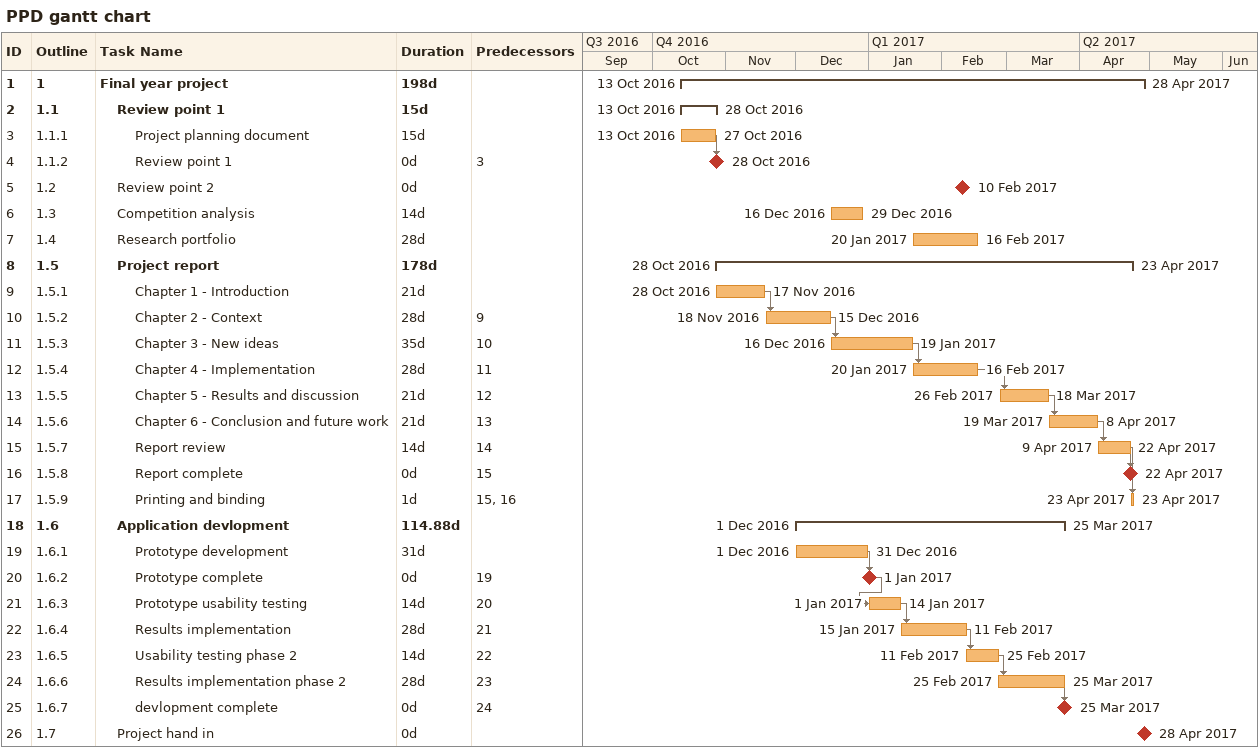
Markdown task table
PPD gantt chart

| ID | WBS | Task | Duration | Start | Finish | Predecessors |
|---|---|---|---|---|---|---|
| 1 | 1 | **Final year project** | 198d | 2016-10-13 | 2017-04-28 |  |
| 2 | 1.1 | **Review point 1** | 15d | 2016-10-13 | 2016-10-28 |  |
| 3 | 1.1.1 | Project planning document | 15d | 2016-10-13 | 2016-10-27 |  |
| 4 | 1.1.2 | Review point 1 | 0d | 2016-10-28 | 2016-10-28 | 3 |
| 5 | 1.2 | Review point 2 | 0d | 2017-02-10 | 2017-02-10 |  |
| 6 | 1.3 | Competition analysis | 14d | 2016-12-16 | 2016-12-29 |  |
| 7 | 1.4 | Research portfolio | 28d | 2017-01-20 | 2017-02-16 |  |
| 8 | 1.5 | **Project report** | 178d | 2016-10-28 | 2017-04-23 |  |
| 9 | 1.5.1 | Chapter 1 - Introduction | 21d | 2016-10-28 | 2016-11-17 |  |
| 10 | 1.5.2 | Chapter 2 - Context | 28d | 2016-11-18 | 2016-12-15 | 9 |
| 11 | 1.5.3 | Chapter 3 - New ideas | 35d | 2016-12-16 | 2017-01-19 | 10 |
| 12 | 1.5.4 | Chapter 4 - Implementation | 28d | 2017-01-20 | 2017-02-16 | 11 |
| 13 | 1.5.5 | Chapter 5 - Results and discussion | 21d | 2017-02-26 | 2017-03-18 | 12 |
| 14 | 1.5.6 | Chapter 6 - Conclusion and future work | 21d | 2017-03-19 | 2017-04-08 | 13 |
| 15 | 1.5.7 | Report review | 14d | 2017-04-09 | 2017-04-22 | 14 |
| 16 | 1.5.8 | Report complete | 0d | 2017-04-22 | 2017-04-22 | 15 |
| 17 | 1.5.9 | Printing and binding | 1d | 2017-04-23 | 2017-04-23 | 15, 16 |
| 18 | 1.6 | **Application devlopment** | 114.88d | 2016-12-01 | 2017-03-25 |  |
| 19 | 1.6.1 | Prototype development | 31d | 2016-12-01 | 2016-12-31 |  |
| 20 | 1.6.2 | Prototype complete | 0d | 2017-01-01 | 2017-01-01 | 19 |
| 21 | 1.6.3 | Prototype usability testing | 14d | 2017-01-01 | 2017-01-14 | 20 |
| 22 | 1.6.4 | Results implementation | 28d | 2017-01-15 | 2017-02-11 | 21 |
| 23 | 1.6.5 | Usability testing phase 2 | 14d | 2017-02-11 | 2017-02-25 | 22 |
| 24 | 1.6.6 | Results implementation phase 2 | 28d | 2017-02-25 | 2017-03-25 | 23 |
| 25 | 1.6.7 | devlopment complete | 0d | 2017-03-25 | 2017-03-25 | 24 |
| 26 | 1.7 | Project hand in | 0d | 2017-04-28 | 2017-04-28 |  |
